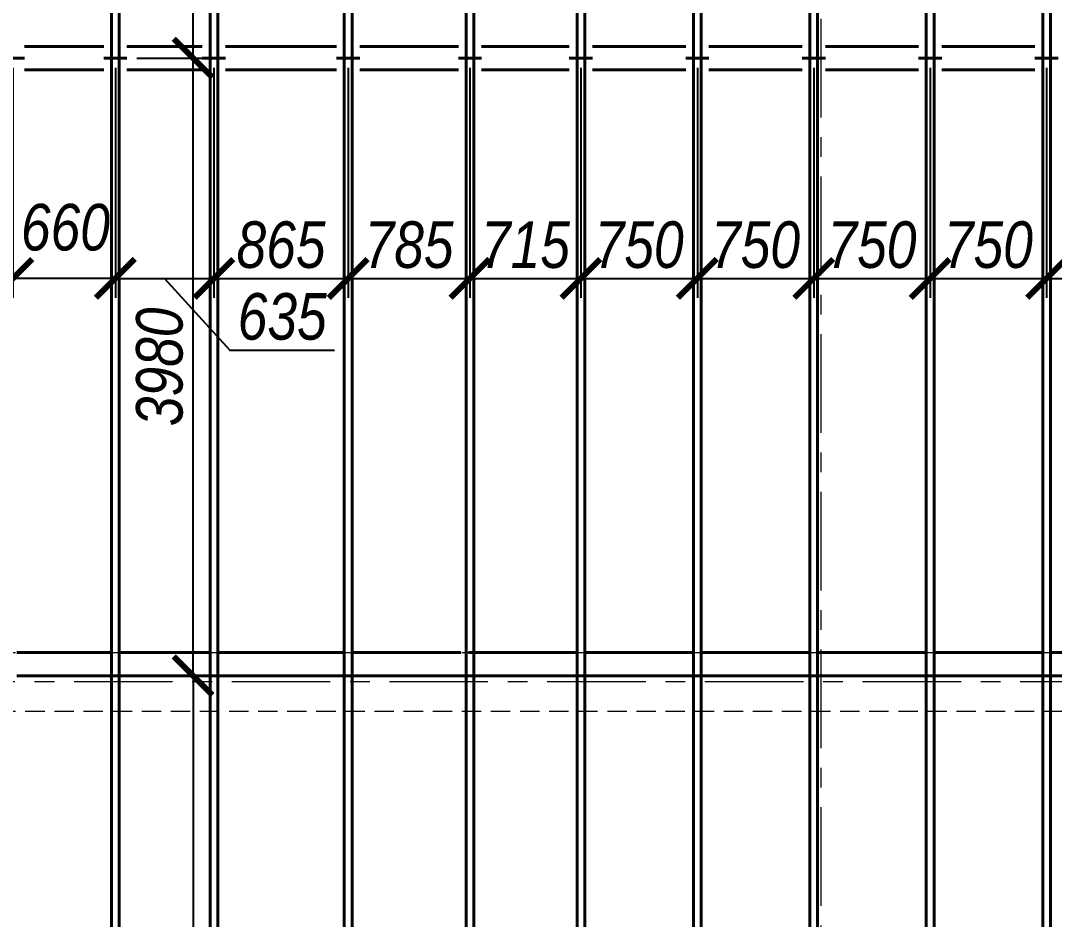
# Model space of a CAD drawing. Header units: millimetres. Extents: x 1582001 to 3303937, y 226471 to 491235.
# Drawn here: x 1759522 to 1766182, y 303317 to 309108 of the extents above; entities that cross this region are included whole.
import ezdxf

# ---------------------------------------------------------------- set-up
doc = ezdxf.new("R2010")
doc.units = ezdxf.units.MM
doc.linetypes.add('CENTER', pattern=[50.8, 31.75, -6.35, 6.35, -6.35])
doc.linetypes.add('HIDDEN', pattern=[0.375, 0.25, -0.125])
doc.layers.get('Defpoints').update_dxf_attribs({"color": 255, "lineweight": 30})
for name, color, linetype, lineweight in [('Оси', 251, 'CENTER', 9), ('Основная', 250, 'Continuous', 40), ('Пунктир', 253, 'HIDDEN', 18), ('Размеры', 7, 'Continuous', 18), ('Стены несущие', 7, 'Continuous', 40)]:
    doc.layers.add(name, color=color, linetype=linetype, lineweight=lineweight)
doc.styles.get("Standard").update_dxf_attribs({"font": 'ARIALNI.TTF', "height": 300})
doc.dimstyles.new('ISO-25', dxfattribs={"dimscale": 100, "dimtxt": 2.5, "dimasz": 2.5, "dimexe": 1.25, "dimexo": 0.625, "dimtad": 1, "dimdec": 0, "dimtxsty": 'Standard', "dimblk": 'ARCHTICK', "dimcen": 2.5, "dimadec": 0, "dimazin": 0, "dimtfac": 1, "dimtdec": 0, "dimtmove": 0, "dimatfit": 3, "dimfxl": 0, "dimarcsym": 0})

# ---------------------------------------------------------------- blocks, each defined once
blk = doc.blocks.new('_ArchTick')
at = {"color": 0, "linetype": 'ByBlock', "const_width": 0.15}
blk.add_lwpolyline([(-0.5, -0.5), (0.5, 0.5)], dxfattribs=at)
blk = doc.blocks.new('*D1672')
at = {"layer": 'Defpoints', "color": 0, "lineweight": -3, "ltscale": 100, "transparency": 16777216}
for p in [(1760207.3, 308867.4), (1760633.4, 308867.4), (1760157.3, 304887.4)]:
    blk.add_point(p, dxfattribs=at)
at = {"layer": 'Размеры', "color": 0, "lineweight": -2, "ltscale": 100, "transparency": 16777216}
for p, q in [((1760269.8, 308867.4), (1760758.4, 308867.4)), ((1760633.4, 304887.4), (1760633.4, 308867.4)), ((1760219.8, 304887.4), (1760758.4, 304887.4))]:
    blk.add_line(p, q, dxfattribs=at)
at = {"layer": 'Размеры', "color": 0, "lineweight": -2, "ltscale": 100, "transparency": 16777216, "xscale": 250, "yscale": 250, "zscale": 250}
for p, rotation in [((1760633.4, 308867.4), 90), ((1760633.4, 304887.4), 270)]:
    blk.add_blockref('_ArchTick', p, dxfattribs=dict(at, rotation=rotation))
at = {"layer": 'Размеры', "color": 0, "ltscale": 100, "transparency": 16777216, "insert": (1760417.7, 306877.4), "char_height": 300, "attachment_point": 5, "rotation": 90}
blk.add_mtext('3980', dxfattribs=at)
blk = doc.blocks.new('*D1673')
at = {"layer": 'Defpoints', "color": 0, "lineweight": -3, "ltscale": 100, "transparency": 16777216}
for p in [(1760157.3, 304887.4), (1760157.3, 299347.4), (1760633.4, 299347.4)]:
    blk.add_point(p, dxfattribs=at)
at = {"layer": 'Размеры', "color": 0, "lineweight": -2, "ltscale": 100, "transparency": 16777216}
for p, q in [((1760219.8, 304887.4), (1760758.4, 304887.4)), ((1760633.4, 304887.4), (1760633.4, 299347.4)), ((1760219.8, 299347.4), (1760758.4, 299347.4))]:
    blk.add_line(p, q, dxfattribs=at)
at = {"layer": 'Размеры', "color": 0, "lineweight": -2, "ltscale": 100, "transparency": 16777216, "xscale": 250, "yscale": 250, "zscale": 250}
for p, rotation in [((1760633.4, 304887.4), 90), ((1760633.4, 299347.4), 270)]:
    blk.add_blockref('_ArchTick', p, dxfattribs=dict(at, rotation=rotation))
at = {"layer": 'Размеры', "color": 0, "ltscale": 100, "transparency": 16777216, "insert": (1760417.7, 302117.4), "char_height": 300, "attachment_point": 5, "rotation": 90}
blk.add_mtext('5540', dxfattribs=at)
blk = doc.blocks.new('*D1676')
at = {"layer": 'Defpoints', "color": 0, "lineweight": -3, "ltscale": 100, "transparency": 16777216}
for p in [(1760250, 311527.4), (1760633.4, 311527.4), (1760207.3, 308867.4)]:
    blk.add_point(p, dxfattribs=at)
at = {"layer": 'Размеры', "color": 0, "lineweight": -2, "ltscale": 100, "transparency": 16777216}
for p, q in [((1760312.5, 311527.4), (1760758.4, 311527.4)), ((1760633.4, 308867.4), (1760633.4, 311527.4)), ((1760269.8, 308867.4), (1760758.4, 308867.4))]:
    blk.add_line(p, q, dxfattribs=at)
at = {"layer": 'Размеры', "color": 0, "lineweight": -2, "ltscale": 100, "transparency": 16777216, "xscale": 250, "yscale": 250, "zscale": 250}
for p, rotation in [((1760633.4, 311527.4), 90), ((1760633.4, 308867.4), 270)]:
    blk.add_blockref('_ArchTick', p, dxfattribs=dict(at, rotation=rotation))
at = {"layer": 'Размеры', "color": 0, "ltscale": 100, "transparency": 16777216, "insert": (1760417.7, 310197.4), "char_height": 300, "attachment_point": 5, "rotation": 90}
blk.add_mtext('2660', dxfattribs=at)
blk = doc.blocks.new('*D1679')
at = {"layer": 'Defpoints', "color": 0, "lineweight": -3, "ltscale": 100, "transparency": 16777216}
for p in [(1760132.3, 308867.4), (1760767.3, 308867.4), (1760767.3, 307447.4)]:
    blk.add_point(p, dxfattribs=at)
at = {"layer": 'Размеры', "color": 0, "lineweight": -2, "ltscale": 100, "transparency": 16777216}
for p, q in [((1760132.3, 308804.9), (1760132.3, 307322.4)), ((1760767.3, 308804.9), (1760767.3, 307322.4)), ((1760132.3, 307447.4), (1760767.3, 307447.4)), ((1760449.8, 307447.4), (1760869.8, 306984.8)), ((1760869.8, 306984.8), (1761545.1, 306984.8))]:
    blk.add_line(p, q, dxfattribs=at)
at = {"layer": 'Размеры', "color": 0, "lineweight": -2, "ltscale": 100, "transparency": 16777216, "xscale": 250, "yscale": 250, "zscale": 250, "rotation": 180}
blk.add_blockref('_ArchTick', (1760132.3, 307447.4), dxfattribs=at)
at = {"layer": 'Размеры', "color": 0, "lineweight": -2, "ltscale": 100, "transparency": 16777216, "xscale": 250, "yscale": 250, "zscale": 250}
blk.add_blockref('_ArchTick', (1760767.3, 307447.4), dxfattribs=at)
at = {"layer": 'Размеры', "color": 0, "ltscale": 100, "transparency": 16777216, "insert": (1761207.5, 307200.5), "char_height": 300, "attachment_point": 5}
blk.add_mtext('635', dxfattribs=at)
blk = doc.blocks.new('*D1680')
at = {"layer": 'Defpoints', "color": 0, "lineweight": -3, "ltscale": 100, "transparency": 16777216}
for p in [(1760767.3, 308867.4), (1761632.3, 308867.4), (1761632.3, 307447.4)]:
    blk.add_point(p, dxfattribs=at)
at = {"layer": 'Размеры', "color": 0, "lineweight": -2, "ltscale": 100, "transparency": 16777216}
for p, q in [((1760767.3, 308804.9), (1760767.3, 307322.4)), ((1761632.3, 308804.9), (1761632.3, 307322.4)), ((1760767.3, 307447.4), (1761632.3, 307447.4))]:
    blk.add_line(p, q, dxfattribs=at)
at = {"layer": 'Размеры', "color": 0, "lineweight": -2, "ltscale": 100, "transparency": 16777216, "xscale": 250, "yscale": 250, "zscale": 250, "rotation": 180}
blk.add_blockref('_ArchTick', (1760767.3, 307447.4), dxfattribs=at)
at = {"layer": 'Размеры', "color": 0, "lineweight": -2, "ltscale": 100, "transparency": 16777216, "xscale": 250, "yscale": 250, "zscale": 250}
blk.add_blockref('_ArchTick', (1761632.3, 307447.4), dxfattribs=at)
at = {"layer": 'Размеры', "color": 0, "ltscale": 100, "transparency": 16777216, "insert": (1761199.8, 307663.1), "char_height": 300, "attachment_point": 5}
blk.add_mtext('865', dxfattribs=at)
blk = doc.blocks.new('*D1681')
at = {"layer": 'Defpoints', "color": 0, "lineweight": -3, "ltscale": 100, "transparency": 16777216}
for p in [(1761632.3, 308867.4), (1762417.3, 308867.4), (1762417.3, 307447.4)]:
    blk.add_point(p, dxfattribs=at)
at = {"layer": 'Размеры', "color": 0, "lineweight": -2, "ltscale": 100, "transparency": 16777216}
for p, q in [((1761632.3, 308804.9), (1761632.3, 307322.4)), ((1762417.3, 308804.9), (1762417.3, 307322.4)), ((1761632.3, 307447.4), (1762417.3, 307447.4))]:
    blk.add_line(p, q, dxfattribs=at)
at = {"layer": 'Размеры', "color": 0, "lineweight": -2, "ltscale": 100, "transparency": 16777216, "xscale": 250, "yscale": 250, "zscale": 250, "rotation": 180}
blk.add_blockref('_ArchTick', (1761632.3, 307447.4), dxfattribs=at)
at = {"layer": 'Размеры', "color": 0, "lineweight": -2, "ltscale": 100, "transparency": 16777216, "xscale": 250, "yscale": 250, "zscale": 250}
blk.add_blockref('_ArchTick', (1762417.3, 307447.4), dxfattribs=at)
at = {"layer": 'Размеры', "color": 0, "ltscale": 100, "transparency": 16777216, "insert": (1762024.8, 307663.1), "char_height": 300, "attachment_point": 5}
blk.add_mtext('785', dxfattribs=at)
blk = doc.blocks.new('*D1682')
at = {"layer": 'Defpoints', "color": 0, "lineweight": -3, "ltscale": 100, "transparency": 16777216}
for p in [(1762417.3, 308867.4), (1763132.3, 308867.4), (1763132.3, 307447.4)]:
    blk.add_point(p, dxfattribs=at)
at = {"layer": 'Размеры', "color": 0, "lineweight": -2, "ltscale": 100, "transparency": 16777216}
for p, q in [((1762417.3, 308804.9), (1762417.3, 307322.4)), ((1763132.3, 308804.9), (1763132.3, 307322.4)), ((1762417.3, 307447.4), (1763132.3, 307447.4))]:
    blk.add_line(p, q, dxfattribs=at)
at = {"layer": 'Размеры', "color": 0, "lineweight": -2, "ltscale": 100, "transparency": 16777216, "xscale": 250, "yscale": 250, "zscale": 250, "rotation": 180}
blk.add_blockref('_ArchTick', (1762417.3, 307447.4), dxfattribs=at)
at = {"layer": 'Размеры', "color": 0, "lineweight": -2, "ltscale": 100, "transparency": 16777216, "xscale": 250, "yscale": 250, "zscale": 250}
blk.add_blockref('_ArchTick', (1763132.3, 307447.4), dxfattribs=at)
at = {"layer": 'Размеры', "color": 0, "ltscale": 100, "transparency": 16777216, "insert": (1762774.8, 307663.1), "char_height": 300, "attachment_point": 5}
blk.add_mtext('715', dxfattribs=at)
blk = doc.blocks.new('*D1683')
at = {"layer": 'Defpoints', "color": 0, "lineweight": -3, "ltscale": 100, "transparency": 16777216}
for p in [(1763132.3, 308867.4), (1763882.3, 308867.4), (1763882.3, 307447.4)]:
    blk.add_point(p, dxfattribs=at)
at = {"layer": 'Размеры', "color": 0, "lineweight": -2, "ltscale": 100, "transparency": 16777216}
for p, q in [((1763132.3, 308804.9), (1763132.3, 307322.4)), ((1763882.3, 308804.9), (1763882.3, 307322.4)), ((1763132.3, 307447.4), (1763882.3, 307447.4))]:
    blk.add_line(p, q, dxfattribs=at)
at = {"layer": 'Размеры', "color": 0, "lineweight": -2, "ltscale": 100, "transparency": 16777216, "xscale": 250, "yscale": 250, "zscale": 250, "rotation": 180}
blk.add_blockref('_ArchTick', (1763132.3, 307447.4), dxfattribs=at)
at = {"layer": 'Размеры', "color": 0, "lineweight": -2, "ltscale": 100, "transparency": 16777216, "xscale": 250, "yscale": 250, "zscale": 250}
blk.add_blockref('_ArchTick', (1763882.3, 307447.4), dxfattribs=at)
at = {"layer": 'Размеры', "color": 0, "ltscale": 100, "transparency": 16777216, "insert": (1763507.3, 307663.1), "char_height": 300, "attachment_point": 5}
blk.add_mtext('750', dxfattribs=at)
blk = doc.blocks.new('*D1684')
at = {"layer": 'Defpoints', "color": 0, "lineweight": -3, "ltscale": 100, "transparency": 16777216}
for p in [(1763882.3, 308867.4), (1764632.3, 308867.4), (1764632.3, 307447.4)]:
    blk.add_point(p, dxfattribs=at)
at = {"layer": 'Размеры', "color": 0, "lineweight": -2, "ltscale": 100, "transparency": 16777216}
for p, q in [((1763882.3, 308804.9), (1763882.3, 307322.4)), ((1764632.3, 308804.9), (1764632.3, 307322.4)), ((1763882.3, 307447.4), (1764632.3, 307447.4))]:
    blk.add_line(p, q, dxfattribs=at)
at = {"layer": 'Размеры', "color": 0, "lineweight": -2, "ltscale": 100, "transparency": 16777216, "xscale": 250, "yscale": 250, "zscale": 250, "rotation": 180}
blk.add_blockref('_ArchTick', (1763882.3, 307447.4), dxfattribs=at)
at = {"layer": 'Размеры', "color": 0, "lineweight": -2, "ltscale": 100, "transparency": 16777216, "xscale": 250, "yscale": 250, "zscale": 250}
blk.add_blockref('_ArchTick', (1764632.3, 307447.4), dxfattribs=at)
at = {"layer": 'Размеры', "color": 0, "ltscale": 100, "transparency": 16777216, "insert": (1764257.3, 307663.1), "char_height": 300, "attachment_point": 5}
blk.add_mtext('750', dxfattribs=at)
blk = doc.blocks.new('*D1685')
at = {"layer": 'Defpoints', "color": 0, "lineweight": -3, "ltscale": 100, "transparency": 16777216}
for p in [(1764632.3, 308867.4), (1765382.3, 308867.4), (1765382.3, 307447.4)]:
    blk.add_point(p, dxfattribs=at)
at = {"layer": 'Размеры', "color": 0, "lineweight": -2, "ltscale": 100, "transparency": 16777216}
for p, q in [((1764632.3, 308804.9), (1764632.3, 307322.4)), ((1765382.3, 308804.9), (1765382.3, 307322.4)), ((1764632.3, 307447.4), (1765382.3, 307447.4))]:
    blk.add_line(p, q, dxfattribs=at)
at = {"layer": 'Размеры', "color": 0, "lineweight": -2, "ltscale": 100, "transparency": 16777216, "xscale": 250, "yscale": 250, "zscale": 250, "rotation": 180}
blk.add_blockref('_ArchTick', (1764632.3, 307447.4), dxfattribs=at)
at = {"layer": 'Размеры', "color": 0, "lineweight": -2, "ltscale": 100, "transparency": 16777216, "xscale": 250, "yscale": 250, "zscale": 250}
blk.add_blockref('_ArchTick', (1765382.3, 307447.4), dxfattribs=at)
at = {"layer": 'Размеры', "color": 0, "ltscale": 100, "transparency": 16777216, "insert": (1765007.3, 307663.1), "char_height": 300, "attachment_point": 5}
blk.add_mtext('750', dxfattribs=at)
blk = doc.blocks.new('*D1686')
at = {"layer": 'Defpoints', "color": 0, "lineweight": -3, "ltscale": 100, "transparency": 16777216}
for p in [(1765382.3, 308867.4), (1766132.3, 308867.4), (1766132.3, 307447.4)]:
    blk.add_point(p, dxfattribs=at)
at = {"layer": 'Размеры', "color": 0, "lineweight": -2, "ltscale": 100, "transparency": 16777216}
for p, q in [((1765382.3, 308804.9), (1765382.3, 307322.4)), ((1766132.3, 308804.9), (1766132.3, 307322.4)), ((1765382.3, 307447.4), (1766132.3, 307447.4))]:
    blk.add_line(p, q, dxfattribs=at)
at = {"layer": 'Размеры', "color": 0, "lineweight": -2, "ltscale": 100, "transparency": 16777216, "xscale": 250, "yscale": 250, "zscale": 250, "rotation": 180}
blk.add_blockref('_ArchTick', (1765382.3, 307447.4), dxfattribs=at)
at = {"layer": 'Размеры', "color": 0, "lineweight": -2, "ltscale": 100, "transparency": 16777216, "xscale": 250, "yscale": 250, "zscale": 250}
blk.add_blockref('_ArchTick', (1766132.3, 307447.4), dxfattribs=at)
at = {"layer": 'Размеры', "color": 0, "ltscale": 100, "transparency": 16777216, "insert": (1765757.3, 307663.1), "char_height": 300, "attachment_point": 5}
blk.add_mtext('750', dxfattribs=at)
blk = doc.blocks.new('*D1687')
at = {"layer": 'Defpoints', "color": 0, "lineweight": -3, "ltscale": 100, "transparency": 16777216}
for p in [(1766132.3, 308867.4), (1766882.3, 308867.4), (1766882.3, 307447.4)]:
    blk.add_point(p, dxfattribs=at)
at = {"layer": 'Размеры', "color": 0, "lineweight": -2, "ltscale": 100, "transparency": 16777216}
for p, q in [((1766132.3, 308804.9), (1766132.3, 307322.4)), ((1766882.3, 308804.9), (1766882.3, 307322.4)), ((1766132.3, 307447.4), (1766882.3, 307447.4))]:
    blk.add_line(p, q, dxfattribs=at)
at = {"layer": 'Размеры', "color": 0, "lineweight": -2, "ltscale": 100, "transparency": 16777216, "xscale": 250, "yscale": 250, "zscale": 250, "rotation": 180}
blk.add_blockref('_ArchTick', (1766132.3, 307447.4), dxfattribs=at)
at = {"layer": 'Размеры', "color": 0, "lineweight": -2, "ltscale": 100, "transparency": 16777216, "xscale": 250, "yscale": 250, "zscale": 250}
blk.add_blockref('_ArchTick', (1766882.3, 307447.4), dxfattribs=at)
at = {"layer": 'Размеры', "color": 0, "ltscale": 100, "transparency": 16777216, "insert": (1766507.3, 307663.1), "char_height": 300, "attachment_point": 5}
blk.add_mtext('750', dxfattribs=at)
blk = doc.blocks.new('*D1694')
at = {"layer": 'Defpoints', "color": 0, "lineweight": -3, "ltscale": 100, "transparency": 16777216}
for p in [(1759472.3, 308867.4), (1760132.3, 308867.4), (1759472.3, 307447.4)]:
    blk.add_point(p, dxfattribs=at)
at = {"layer": 'Размеры', "color": 0, "lineweight": -2, "ltscale": 100, "transparency": 16777216}
for p, q in [((1759472.3, 308804.9), (1759472.3, 307322.4)), ((1760132.3, 308804.9), (1760132.3, 307322.4)), ((1760132.3, 307447.4), (1759472.3, 307447.4))]:
    blk.add_line(p, q, dxfattribs=at)
at = {"layer": 'Размеры', "color": 0, "lineweight": -2, "ltscale": 100, "transparency": 16777216, "xscale": 250, "yscale": 250, "zscale": 250, "rotation": 180}
blk.add_blockref('_ArchTick', (1759472.3, 307447.4), dxfattribs=at)
at = {"layer": 'Размеры', "color": 0, "lineweight": -2, "ltscale": 100, "transparency": 16777216, "xscale": 250, "yscale": 250, "zscale": 250}
blk.add_blockref('_ArchTick', (1760132.3, 307447.4), dxfattribs=at)
at = {"layer": 'Размеры', "color": 0, "ltscale": 100, "transparency": 16777216, "insert": (1759810.7, 307775.4), "char_height": 300, "attachment_point": 5}
blk.add_mtext('660', dxfattribs=at)
blk = doc.blocks.new('*D1714')
at = {"layer": 'Defpoints', "color": 0, "lineweight": -3, "ltscale": 100, "transparency": 16777216}
for p in [(1758837.3, 308867.4), (1759472.3, 308867.4), (1758837.3, 307447.4)]:
    blk.add_point(p, dxfattribs=at)
at = {"layer": 'Размеры', "color": 0, "lineweight": -2, "ltscale": 100, "transparency": 16777216}
for p, q in [((1758837.3, 308804.9), (1758837.3, 307322.4)), ((1759472.3, 308804.9), (1759472.3, 307322.4)), ((1759472.3, 307447.4), (1758837.3, 307447.4))]:
    blk.add_line(p, q, dxfattribs=at)
at = {"layer": 'Размеры', "color": 0, "lineweight": -2, "ltscale": 100, "transparency": 16777216, "xscale": 250, "yscale": 250, "zscale": 250, "rotation": 180}
blk.add_blockref('_ArchTick', (1758837.3, 307447.4), dxfattribs=at)
at = {"layer": 'Размеры', "color": 0, "lineweight": -2, "ltscale": 100, "transparency": 16777216, "xscale": 250, "yscale": 250, "zscale": 250}
blk.add_blockref('_ArchTick', (1759472.3, 307447.4), dxfattribs=at)
at = {"layer": 'Размеры', "color": 0, "ltscale": 100, "transparency": 16777216, "insert": (1759173.8, 307743.5), "char_height": 300, "attachment_point": 5}
blk.add_mtext('635', dxfattribs=at)

msp = doc.modelspace()

# ---------------------------------------------------------------- linework, layer by layer
at = {"layer": 'Оси', "ltscale": 20}
for p, q in [((1764677.3, 317247.4), (1764677.3, 295441.3)), ((1771677.3, 307447.4), (1752807.3, 307447.4)), ((1771677.3, 304847.4), (1752807.3, 304847.4))]:
    msp.add_line(p, q, dxfattribs=at)
at = {"layer": 'Основная', "ltscale": 2.5}
for p, q in [((1759547.3, 308942.4), (1760057.3, 308942.4)), ((1760207.3, 308942.4), (1760692.3, 308942.4)), ((1760842.3, 308942.4), (1761557.3, 308942.4)), ((1761707.3, 308942.4), (1762342.3, 308942.4)), ((1762492.3, 308942.4), (1763057.3, 308942.4)), ((1763207.3, 308942.4), (1763807.3, 308942.4)), ((1763957.3, 308942.4), (1764557.3, 308942.4)), ((1764707.3, 308942.4), (1765307.3, 308942.4)), ((1765457.3, 308942.4), (1766057.3, 308942.4)), ((1759547.3, 308792.4), (1760057.3, 308792.4)), ((1760207.3, 308792.4), (1760692.3, 308792.4)), ((1760842.3, 308792.4), (1761557.3, 308792.4)), ((1761707.3, 308792.4), (1762342.3, 308792.4)), ((1762492.3, 308792.4), (1763057.3, 308792.4)), ((1763207.3, 308792.4), (1763807.3, 308792.4)), ((1763957.3, 308792.4), (1764557.3, 308792.4)), ((1764707.3, 308792.4), (1765307.3, 308792.4)), ((1765457.3, 308792.4), (1766057.3, 308792.4))]:
    msp.add_line(p, q, dxfattribs=at)
at = {"layer": 'Пунктир', "ltscale": 500}
for p, q in [((1756927.3, 305037.4), (1766427.3, 305037.4)), ((1766427.3, 304657.7), (1756927.3, 304657.7))]:
    msp.add_line(p, q, dxfattribs=at)
at = {"layer": 'Стены несущие', "ltscale": 100}
for p, q in [((1760107.3, 299347.4), (1760107.3, 311527.4)), ((1760157.3, 298357.4), (1760157.3, 311527.4)), ((1760742.3, 299347.4), (1760742.3, 311527.4)), ((1760792.3, 298357.4), (1760792.3, 311527.4)), ((1762392.3, 299347.4), (1762392.3, 311527.4)), ((1762442.3, 298357.4), (1762442.3, 311527.4)), ((1763107.3, 299347.4), (1763107.3, 311527.4)), ((1763157.3, 298357.4), (1763157.3, 311527.4)), ((1763857.3, 299347.4), (1763857.3, 311527.4)), ((1763907.3, 298357.4), (1763907.3, 311527.4)), ((1764607.3, 299347.4), (1764607.3, 311527.4)), ((1764657.3, 298357.4), (1764657.3, 311527.4)), ((1765357.3, 299347.4), (1765357.3, 311527.4)), ((1765407.3, 302334.9), (1765407.3, 311527.4)), ((1766107.3, 303099.7), (1766107.3, 311527.4)), ((1766157.3, 303154.3), (1766157.3, 311527.4)), ((1761607.3, 299347.4), (1761607.3, 311047.4)), ((1761657.3, 298357.4), (1761657.3, 311047.4)), ((1759397.3, 308867.4), (1759547.3, 308867.4)), ((1760057.3, 308867.4), (1760207.3, 308867.4)), ((1760692.3, 308867.4), (1760842.3, 308867.4)), ((1761557.3, 308867.4), (1761707.3, 308867.4)), ((1762342.3, 308867.4), (1762492.3, 308867.4)), ((1763057.3, 308867.4), (1763207.3, 308867.4)), ((1763807.3, 308867.4), (1763957.3, 308867.4)), ((1764557.3, 308867.4), (1764707.3, 308867.4)), ((1765307.3, 308867.4), (1765457.3, 308867.4)), ((1766057.3, 308867.4), (1766207.3, 308867.4)), ((1760107.3, 304887.4), (1760157.3, 304887.4)), ((1760742.3, 304887.4), (1760792.3, 304887.4)), ((1761607.3, 304887.4), (1761657.3, 304887.4)), ((1762392.3, 304887.4), (1762442.3, 304887.4)), ((1763107.3, 304887.4), (1763157.3, 304887.4)), ((1763857.3, 304887.4), (1763907.3, 304887.4)), ((1764607.3, 304887.4), (1764657.3, 304887.4)), ((1765357.3, 304887.4), (1765407.3, 304887.4)), ((1766107.3, 304887.4), (1766157.3, 304887.4))]:
    msp.add_line(p, q, dxfattribs=at)
at = {"layer": 'Стены несущие', "color": 5, "ltscale": 100}
for p, q in [((1759497.3, 305037.4), (1760107.3, 305037.4)), ((1760157.3, 305037.4), (1760742.3, 305037.4)), ((1760792.3, 305037.4), (1761607.3, 305037.4)), ((1761657.3, 305037.4), (1762357.3, 305037.4)), ((1762407.3, 305037.4), (1763107.3, 305037.4)), ((1763157.3, 305037.4), (1763857.3, 305037.4)), ((1763907.3, 305037.4), (1764607.3, 305037.4)), ((1764657.3, 305037.4), (1765357.3, 305037.4)), ((1765407.3, 305037.4), (1766107.3, 305037.4)), ((1766157.3, 305037.4), (1766427.3, 305037.4)), ((1759497.3, 304887.4), (1760742.3, 304887.4)), ((1760792.3, 304887.4), (1766427.3, 304887.4))]:
    msp.add_line(p, q, dxfattribs=at)

# ---------------------------------------------------------------- dimensions: what is measured, and where the dimension line sits
at = {"layer": 'Размеры', "ltscale": 100}
for base, p1, p2, picture, middle in [((1760633.4, 311527.4), (1760207.3, 308867.4), (1760250, 311527.4), '*D1676', (1760417.7, 310197.4)), ((1760633.4, 308867.4), (1760157.3, 304887.4), (1760207.3, 308867.4), '*D1672', (1760417.7, 306877.4)), ((1760633.4, 299347.4), (1760157.3, 304887.4), (1760157.3, 299347.4), '*D1673', (1760417.7, 302117.4))]:
    dim = msp.add_linear_dim(base=base, p1=p1, p2=p2, angle=90, dimstyle='ISO-25', override={"dimscale": 100, "dimlfac": 1, "dimtxsty": 'Standard', "dimblk1": 'ArchTick', "dimblk2": 'ArchTick', "dimsah": 1, "dimtmove": 0, "dimtolj": 0}, dxfattribs=at)
    dim.commit()
    dim.dimension.update_dxf_attribs({"geometry": picture, "text_midpoint": middle})
for base, p1, p2, override, picture, middle in [((1758837.3, 307447.4), (1759472.3, 308867.4), (1758837.3, 308867.4), {"dimlfac": 1, "dimtxsty": 'Standard', "dimblk1": 'ArchTick', "dimblk2": 'ArchTick', "dimsah": 1, "dimtmove": 2, "dimtolj": 0}, '*D1714', (1759173.8, 307743.5)), ((1759472.3, 307447.4), (1760132.3, 308867.4), (1759472.3, 308867.4), {"dimlfac": 1, "dimtxsty": 'Standard', "dimblk1": 'ArchTick', "dimblk2": 'ArchTick', "dimsah": 1, "dimtmove": 2, "dimtolj": 0}, '*D1694', (1759810.7, 307775.4)), ((1760767.3, 307447.4), (1760132.3, 308867.4), (1760767.3, 308867.4), {"dimscale": 100, "dimgap": 0.625, "dimlfac": 1, "dimtxsty": 'Standard', "dimblk1": 'ArchTick', "dimblk2": 'ArchTick', "dimsah": 1, "dimse1": 0, "dimse2": 0, "dimsd1": 0, "dimsd2": 0, "dimtmove": 1, "dimtolj": 0}, '*D1679', (1760932.3, 306984.8))]:
    dim = msp.add_linear_dim(base=base, p1=p1, p2=p2, dimstyle='ISO-25', override=override, dxfattribs=at)
    dim.commit()
    dim.dimension.update_dxf_attribs({"geometry": picture, "text_midpoint": middle, "dimtype": 160})
for base, p1, p2, picture, middle in [((1761632.3, 307447.4), (1760767.3, 308867.4), (1761632.3, 308867.4), '*D1680', (1761199.8, 307663.1)), ((1762417.3, 307447.4), (1761632.3, 308867.4), (1762417.3, 308867.4), '*D1681', (1762024.8, 307663.1)), ((1763132.3, 307447.4), (1762417.3, 308867.4), (1763132.3, 308867.4), '*D1682', (1762774.8, 307663.1)), ((1763882.3, 307447.4), (1763132.3, 308867.4), (1763882.3, 308867.4), '*D1683', (1763507.3, 307663.1)), ((1764632.3, 307447.4), (1763882.3, 308867.4), (1764632.3, 308867.4), '*D1684', (1764257.3, 307663.1)), ((1765382.3, 307447.4), (1764632.3, 308867.4), (1765382.3, 308867.4), '*D1685', (1765007.3, 307663.1)), ((1766132.3, 307447.4), (1765382.3, 308867.4), (1766132.3, 308867.4), '*D1686', (1765757.3, 307663.1)), ((1766882.3, 307447.4), (1766132.3, 308867.4), (1766882.3, 308867.4), '*D1687', (1766507.3, 307663.1))]:
    dim = msp.add_linear_dim(base=base, p1=p1, p2=p2, dimstyle='ISO-25', override={"dimscale": 100, "dimlfac": 1, "dimtxsty": 'Standard', "dimblk1": 'ArchTick', "dimblk2": 'ArchTick', "dimsah": 1, "dimtmove": 0, "dimtolj": 0}, dxfattribs=at)
    dim.commit()
    dim.dimension.update_dxf_attribs({"geometry": picture, "text_midpoint": middle})

doc.saveas('drawing.dxf')
